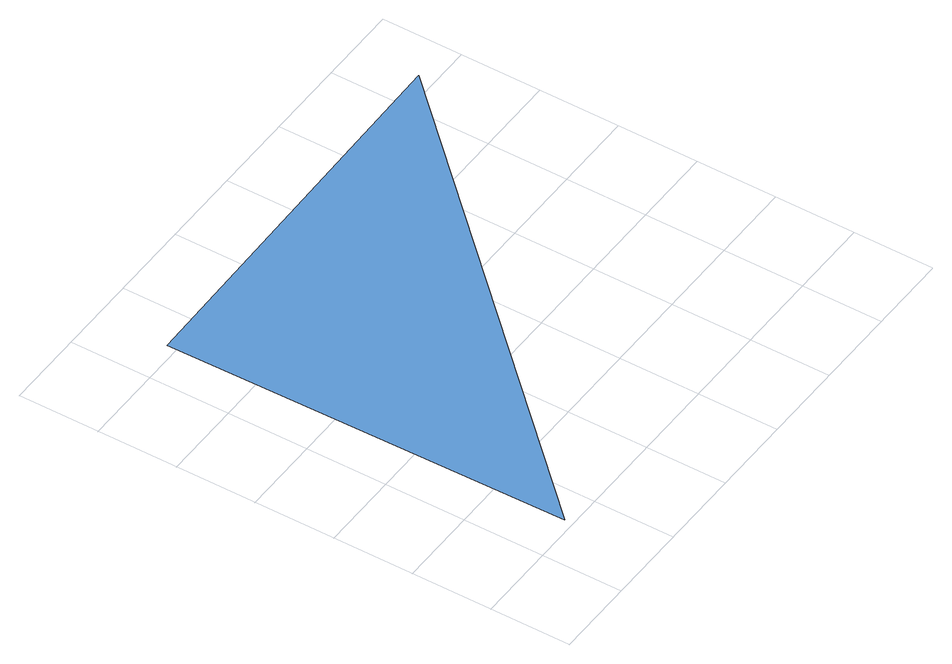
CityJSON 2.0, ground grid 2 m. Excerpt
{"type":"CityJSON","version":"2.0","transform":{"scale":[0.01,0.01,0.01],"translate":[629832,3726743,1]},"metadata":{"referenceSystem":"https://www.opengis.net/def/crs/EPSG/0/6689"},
"CityObjects":{
"waterbody1":{"type":"WaterBody","attributes":{"name":"福岡県津波浸水想定図","class":"1140","function":"2","WaterBodyTsunamiRiskAttribute.description":"1","WaterBodyTsunamiRiskAttribute.rank":"2"},"geometry":[{"type":"MultiSurface","lod":"1","boundaries":[[[0,1,2]]]}]}
},
"vertices":[
[117,21,69],[1097,1040,68],[98,1020,76]
]}
